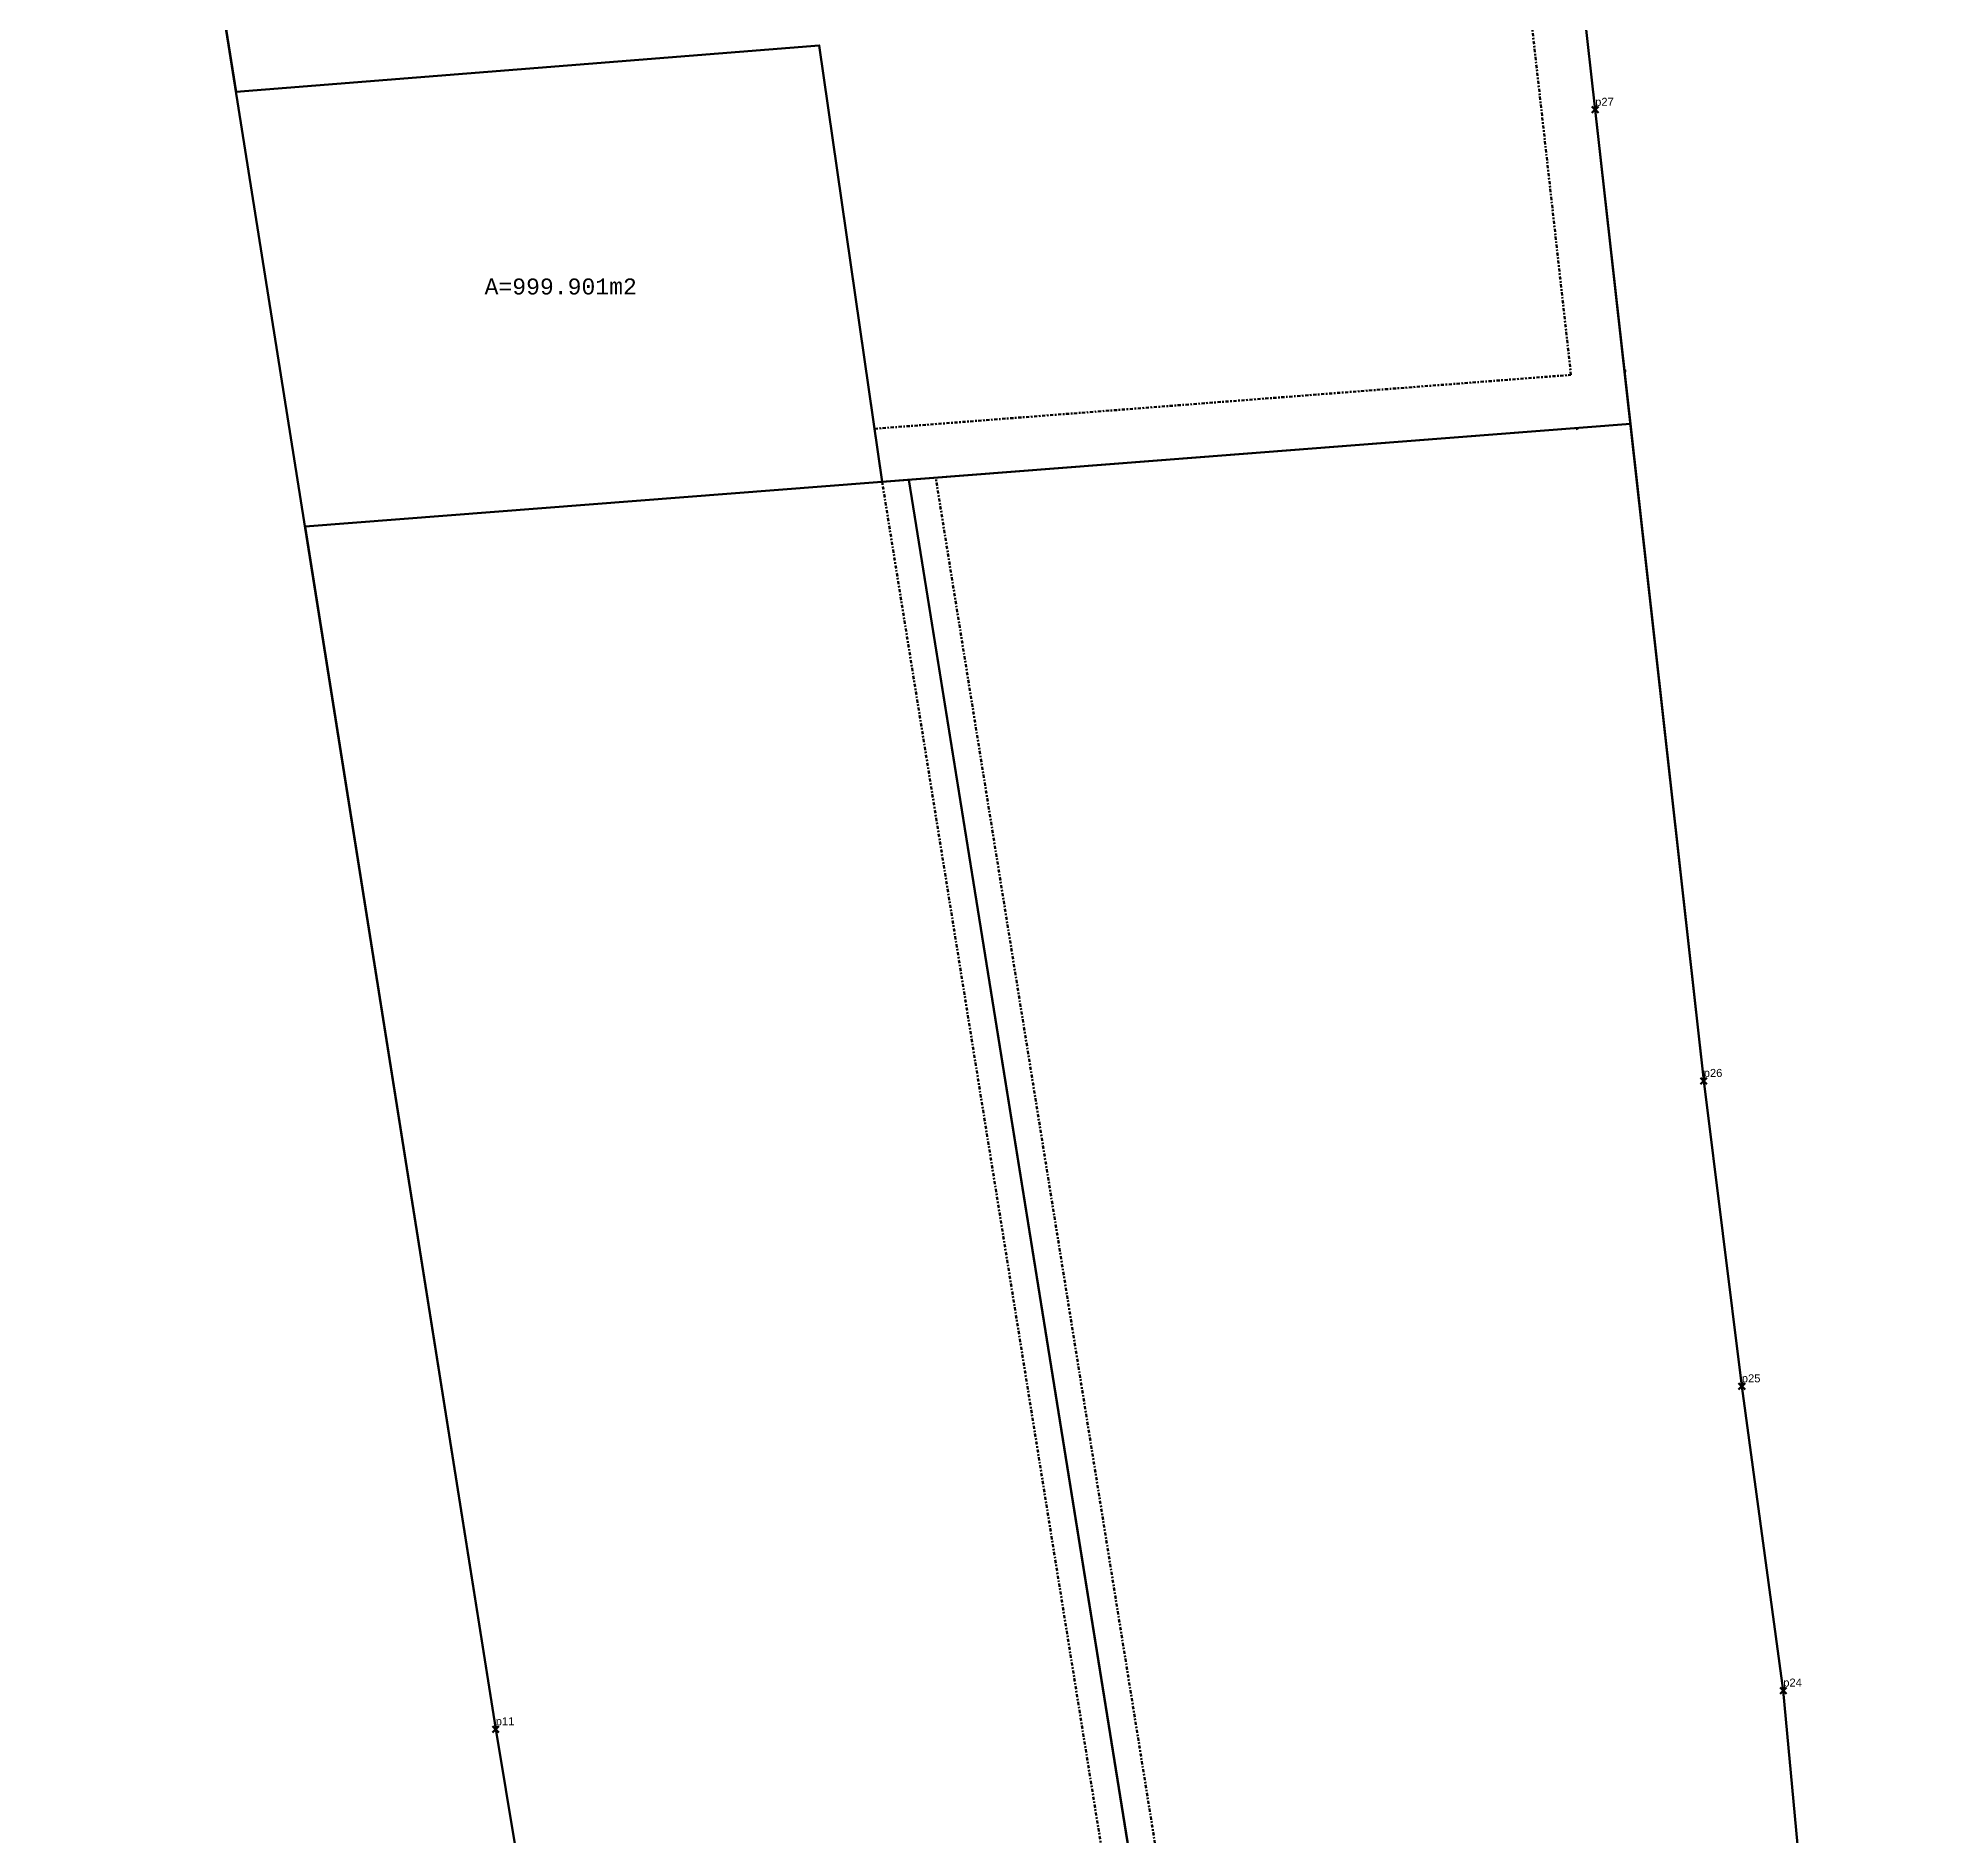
# Model space of a CAD drawing. Header units: millimetres. Extents: x 608805 to 610321, y 1323635 to 1324629.
# Drawn here: x 610198.6 to 610316.9, y 1324286.7 to 1324399.2 of the extents above; entities that cross this region are included whole.
import ezdxf
from ezdxf.enums import TextEntityAlignment as Align

# ---------------------------------------------------------------- set-up
doc = ezdxf.new("R2010")
doc.units = ezdxf.units.MM
doc.header["$PDMODE"] = 3
doc.header["$PDSIZE"] = 0.2
doc.linetypes.add('CENTRO1', pattern=[0.44, 0.2, -0.08, 0.08, -0.08])
doc.layers.get('0').update_dxf_attribs({"color": 1, "linetype": 'CONTINUOUS', "lineweight": 100})
doc.layers.add('Point', color=5, linetype='CONTINUOUS', lineweight=100)
doc.layers.add('Point_Name', color=1, linetype='CONTINUOUS', lineweight=100)
doc.styles.add('MONOTXT4', font='monotxt4.shx')
doc.styles.get("Standard").update_dxf_attribs({"font": 'arial.ttf', "width": 0.65})

msp = doc.modelspace()

# ---------------------------------------------------------------- linework, layer by layer
at = {"color": 5}
msp.add_line((610215.31, 1324368.6), (610298.17, 1324375.01), dxfattribs=at)
msp.add_line((610215.31, 1324368.6), (610298.17, 1324375.01), dxfattribs=at)
at = {"color": 7, "true_color": 0xffffff}
msp.add_line((610253.06, 1324371.52), (610281.15, 1324196.51), dxfattribs=at)
msp.add_line((610253.06, 1324371.52), (610281.15, 1324196.51), dxfattribs=at)
for points in [[(610251.39, 1324371.39), (610298.17, 1324375.01), (610295.97, 1324394.66), (610290.38, 1324444.48), (610289.83, 1324452.52), (610255.09, 1324444.22), (610248.52, 1324477.85), (610198.6, 1324475.72), (610207.11, 1324420.27), (610211, 1324395.78), (610247.46, 1324398.69), (610251.39, 1324371.39)], [(610198.6, 1324475.72), (610207.11, 1324420.27), (610211, 1324395.78), (610247.46, 1324398.69), (610251.39, 1324371.39), (610298.17, 1324375.01), (610295.97, 1324394.66), (610290.38, 1324444.48), (610289.83, 1324452.52), (610255.09, 1324444.22), (610248.52, 1324477.85), (610198.6, 1324475.72)], [(610211, 1324395.78), (610247.46, 1324398.69)], [(610251.41, 1324371.25), (610247.46, 1324398.69)], [(610316.92, 1324216.86), (610311.97, 1324258), (610310, 1324271.39), (610307.73, 1324295.79), (610305.14, 1324314.82), (610302.76, 1324333.92), (610298.17, 1324375.01), (610215.31, 1324368.6), (610227.23, 1324293.37), (610236.73, 1324236.03), (610246.52, 1324177.37), (610285.8, 1324199.08), (610298.67, 1324206.94), (610309.67, 1324212.83), (610316.92, 1324216.86)], [(610316.92, 1324216.86), (610311.97, 1324258), (610310, 1324271.39), (610307.73, 1324295.79), (610305.14, 1324314.82), (610302.76, 1324333.92), (610298.17, 1324375.01), (610215.31, 1324368.6), (610227.23, 1324293.37), (610236.73, 1324236.03), (610246.52, 1324177.37), (610285.8, 1324199.08), (610298.67, 1324206.94), (610309.67, 1324212.83), (610316.92, 1324216.86)], [(610281.15, 1324196.51), (610253.06, 1324371.52)], [(610281.15, 1324196.51), (610253.06, 1324371.52)]]:
    msp.add_lwpolyline(points, dxfattribs=at)
at = {"color": 3}
msp.add_lwpolyline([(610198.6, 1324475.72), (610207.11, 1324420.27), (610211, 1324395.78), (610247.46, 1324398.69), (610251.39, 1324371.39), (610298.17, 1324375.01), (610295.97, 1324394.66), (610290.38, 1324444.48), (610289.83, 1324452.52), (610255.09, 1324444.22), (610248.52, 1324477.85), (610198.6, 1324475.72)], dxfattribs=at)
at = {"color": 2, "linetype": 'CENTRO1'}
for points in [[(610294.46, 1324378.08), (610292.65, 1324394.29), (610288.86, 1324428), (610287.05, 1324444.18), (610286.76, 1324448.35)], [(610250.92, 1324374.71), (610294.46, 1324378.08)], [(610279.6, 1324195.65), (610251.39, 1324371.39)], [(610282.71, 1324197.37), (610254.74, 1324371.65)]]:
    msp.add_lwpolyline(points, dxfattribs=at)
msp.add_lwpolyline([(610207.11, 1324420.27), (610227.23, 1324293.37), (610236.73, 1324236.03), (610246.52, 1324177.37), (610285.8, 1324199.08), (610298.67, 1324206.94), (610309.67, 1324212.83), (610316.92, 1324216.86), (610311.97, 1324258), (610310, 1324271.39), (610307.73, 1324295.79), (610305.14, 1324314.82), (610302.76, 1324333.92), (610295.97, 1324394.66), (610290.38, 1324444.48)])
msp.add_lwpolyline([(610207.11, 1324420.27), (610227.23, 1324293.37), (610236.73, 1324236.03), (610246.52, 1324177.37), (610285.8, 1324199.08), (610298.67, 1324206.94), (610309.67, 1324212.83), (610316.92, 1324216.86), (610311.97, 1324258), (610310, 1324271.39), (610307.73, 1324295.79), (610305.14, 1324314.82), (610302.76, 1324333.92), (610295.97, 1324394.66), (610290.38, 1324444.48)])
at = {"color": 2}
for points in [[(610297.8, 1324378.33), (610297.91, 1324378.34)], [(610294.85, 1324374.64), (610294.83, 1324374.75)]]:
    msp.add_lwpolyline(points, dxfattribs=at)
at = {"layer": 'Point'}
for p in [(610295.97, 1324394.66, -4.52), (610295.97, 1324394.66, -4.52), (610302.76, 1324333.92, 0.73), (610302.76, 1324333.92, 0.73), (610305.14, 1324314.82, 1.55), (610305.14, 1324314.82, 1.55), (610307.73, 1324295.79, 1.7), (610307.73, 1324295.79, 1.7), (610227.23, 1324293.37, 1.64), (610227.23, 1324293.37, 1.64)]:
    msp.add_point(p, dxfattribs=at)

# ---------------------------------------------------------------- texts
at = {"color": 2, "style": 'MONOTXT4'}
msp.add_text('A=999.901m2', height=1, dxfattribs=at).set_placement((610231.29, 1324383.61), align=Align.MIDDLE)
at = {"layer": 'Point_Name'}
for s, p in [('p27', (610295.97, 1324394.91, -122.96)), ('p27', (610295.97, 1324394.91, -122.96)), ('p26', (610302.76, 1324334.17, -122.96)), ('p26', (610302.76, 1324334.17, -122.96)), ('p25', (610305.14, 1324315.07, -122.96)), ('p25', (610305.14, 1324315.07, -122.96)), ('p24', (610307.73, 1324296.04, -122.96)), ('p24', (610307.73, 1324296.04, -122.96)), ('p11', (610227.23, 1324293.62, -122.96)), ('p11', (610227.23, 1324293.62, -122.96))]:
    msp.add_text(s, height=0.5, dxfattribs=at).set_placement(p)

doc.saveas('drawing.dxf')
